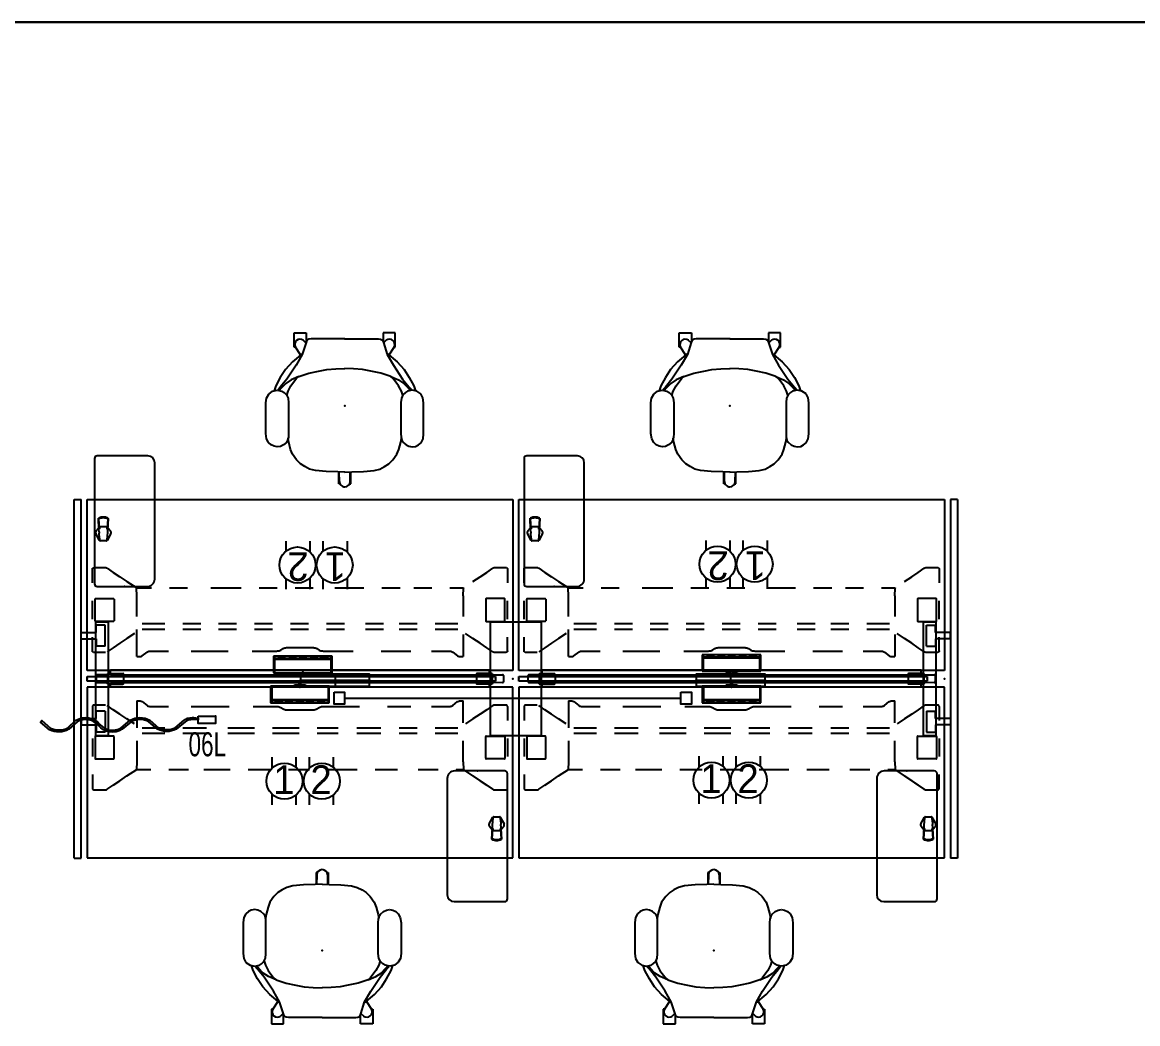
# Model space of a CAD drawing. Header units: inches. Extents: x -2 to 764, y -6 to 562.
# Drawn here: x 119.2 to 304.9, y 395.4 to 562.1 of the extents above; entities that cross this region are included whole.
import ezdxf
from ezdxf.enums import TextEntityAlignment as Align

# ---------------------------------------------------------------- set-up
doc = ezdxf.new("R2010")
doc.units = ezdxf.units.IN
doc.header["$MEASUREMENT"] = 0
doc.layers.get('0').update_dxf_attribs({"true_color": 0xffffff})
for name, color, linetype in [('ELEC', 1, 'Continuous'), ('SEAT', 5, 'Continuous'), ('TABLE', 6, 'Continuous'), ('TABLE-BASE', 6, 'Continuous'), ('TERRITORY', 5, 'Continuous'), ('WORKTL', 3, 'Continuous')]:
    doc.layers.add(name, color=color, linetype=linetype)

# ---------------------------------------------------------------- blocks, each defined once
blk = doc.blocks.new('PDU4B_CP_0P')
at = {"layer": 'TABLE'}
for p, q in [((4.79, 9.44, 0), (-3.79, 9.44, 0)), ((-3.79, 9.44), (-3.79, -9.44)), ((4.79, -9.44), (4.79, 9.44)), ((-3.79, -9.44, 0), (4.79, -9.44, 0))]:
    blk.add_line(p, q, dxfattribs=at)
for p in [(0, 0), (1, 0)]:
    blk.add_point(p, dxfattribs=at)
blk = doc.blocks.new('PDU4B_EC_0P')
at = {"layer": 'TABLE'}
for p, q in [((3.56, 9.44), (1.38, 9.44)), ((1.38, 9.44), (1.38, -9.44)), ((3.56, -9.44), (3.56, 9.44)), ((1.38, -9.44), (3.56, -9.44))]:
    blk.add_line(p, q, dxfattribs=at)
blk.add_point((0, 0), dxfattribs=at)
blk = doc.blocks.new('PDU1351_06L_0P')
at = {"layer": 'ELEC', "linetype": 'Continuous'}
blk.add_lwpolyline([(-2.88, 0), (0, 0), (0, -1.25), (-2.88, -1.25)], close=True, dxfattribs=at)
blk.add_lwpolyline([(-2.88, -0.64), (-3.64, -0.58, 0.046056), (-4.38, -0.63, 0.131923), (-5.05, -0.94), (-6.58, -2.21, -0.23353), (-9.67, -2.21), (-11.12, -0.96, 0.259898), (-14.07, -0.96), (-15.57, -2.2, -0.37635), (-19.49, -1.59, 0.364959), (-23.06, -0.95), (-24.44, -2.21, -0.244891), (-27.67, -2.28), (-29.14, -1), (-28.94, -0.76), (-27.5, -2.01, 0.238607), (-24.62, -1.95), (-23.25, -0.7, -0.368074), (-19.25, -1.39, 0.374252), (-15.75, -1.95), (-14.25, -0.7, -0.264944), (-10.94, -0.7), (-9.5, -1.95, 0.227273), (-6.75, -1.95), (-5.25, -0.7, -0.131923), (-4.44, -0.33, -0.046687), (-3.62, -0.26), (-2.88, -0.33)], format="xyb", close=True, dxfattribs=at)
at = {"layer": 'ELEC'}
blk.add_point((0, 0), dxfattribs=at)
at = {"layer": 'ELEC', "width": 0.7}
blk.add_text('06L', height=4, dxfattribs=at).set_placement((-1.38, -6.7), align=Align.CENTER)
blk = doc.blocks.new('PDU1358_DBB_0P')
at = {"layer": 'ELEC'}
for p, q in [((0, 0), (11.5, 0)), ((5.75, 1), (5.75, -1))]:
    blk.add_line(p, q, dxfattribs=at)
blk.add_lwpolyline([(0, -1), (11.5, -1), (11.5, 1), (0, 1)], close=True, dxfattribs=at)
for p in [(0, 0), (11.5, 0)]:
    blk.add_point(p, dxfattribs=at)
blk = doc.blocks.new('PDU2AS_3072LEE_0P')
at = {"layer": 'TABLE'}
for p, q in [((0, 1.38), (0, 29.84)), ((0, 29.84), (70.88, 29.84)), ((70.88, 29.84), (70.88, 1.38)), ((70.88, 1.38), (0, 1.38)), ((0, -1.38), (0, -29.84)), ((70.88, -1.38), (0, -1.38)), ((70.88, -29.84), (70.88, -1.38)), ((0, -29.84), (70.88, -29.84))]:
    blk.add_line(p, q, dxfattribs=at)
for p in [(0, 0), (70.88, 0)]:
    blk.add_point(p, dxfattribs=at)
at = {"layer": 'TABLE-BASE'}
for p, q in [((1.88, 26.69), (1.89, 26.7)), ((1.88, 26.68), (1.88, 26.69)), ((1.97, 24.91), (1.88, 26.68)), ((1.89, 26.71), (1.9, 26.72)), ((1.9, 26.72), (1.89, 26.71)), ((1.89, 26.7), (1.89, 26.71)), ((1.89, 26.71), (1.89, 26.7)), ((1.89, 26.7), (1.89, 26.7)), ((1.89, 26.7), (1.89, 26.7)), ((1.9, 26.72), (1.91, 26.73)), ((1.91, 26.73), (1.9, 26.72)), ((1.9, 26.72), (1.9, 26.72)), ((1.91, 26.73), (1.92, 26.73)), ((1.92, 26.73), (1.91, 26.73)), ((1.91, 26.73), (1.91, 26.73)), ((1.96, 26.75), (1.92, 26.73)), ((1.92, 26.73), (1.96, 26.75)), ((1.92, 26.73), (1.92, 26.73)), ((1.95, 26.64), (2, 26.66)), ((2.05, 24.92), (1.95, 26.64)), ((2.08, 26.8), (1.96, 26.75)), ((1.96, 26.75), (2.08, 26.8)), ((1.96, 26.75), (1.96, 26.75)), ((1.96, 26.75), (1.96, 26.75)), ((2, 26.66), (2.11, 26.72)), ((2.2, 26.84), (2.08, 26.8)), ((2.08, 26.8), (2.2, 26.84)), ((2.11, 26.72), (2.22, 26.76)), ((2.32, 26.88), (2.2, 26.84)), ((2.2, 26.84), (2.32, 26.88)), ((2.22, 26.76), (2.34, 26.79)), ((2.44, 26.9), (2.32, 26.88)), ((2.32, 26.88), (2.44, 26.9)), ((2.34, 26.79), (2.46, 26.81)), ((2.57, 26.91), (2.44, 26.9)), ((2.44, 26.9), (2.57, 26.91)), ((2.46, 26.81), (2.58, 26.83)), ((2.7, 26.92), (2.57, 26.91)), ((2.57, 26.91), (2.7, 26.92)), ((2.58, 26.83), (2.7, 26.83)), ((2.7, 26.92), (2.82, 26.91)), ((2.82, 26.91), (2.7, 26.92)), ((2.7, 26.92), (2.7, 26.92)), ((2.7, 26.83), (2.81, 26.83)), ((2.81, 26.83), (2.93, 26.81)), ((2.82, 26.91), (2.95, 26.9)), ((2.95, 26.9), (2.82, 26.91)), ((2.93, 26.81), (3.05, 26.79)), ((2.95, 26.9), (3.07, 26.88)), ((3.07, 26.88), (2.95, 26.9)), ((3.05, 26.79), (3.17, 26.76)), ((3.07, 26.88), (3.19, 26.84)), ((3.19, 26.84), (3.07, 26.88)), ((3.17, 26.76), (3.28, 26.72)), ((3.19, 26.84), (3.31, 26.8)), ((3.31, 26.8), (3.19, 26.84)), ((3.28, 26.72), (3.39, 26.66)), ((3.31, 26.8), (3.43, 26.75)), ((3.43, 26.75), (3.31, 26.8)), ((3.44, 26.64), (3.34, 24.92)), ((3.39, 26.66), (3.44, 26.64)), ((3.51, 26.68), (3.4, 24.71)), ((3.43, 26.75), (3.47, 26.73)), ((3.47, 26.73), (3.43, 26.75)), ((3.43, 26.75), (3.43, 26.75)), ((3.43, 26.75), (3.43, 26.75)), ((3.47, 26.73), (3.47, 26.73)), ((3.47, 26.73), (3.47, 26.73)), ((3.48, 26.73), (3.47, 26.73)), ((3.48, 26.73), (3.47, 26.73)), ((3.47, 26.73), (3.47, 26.73)), ((3.49, 26.72), (3.48, 26.73)), ((3.49, 26.73), (3.48, 26.73)), ((3.49, 26.72), (3.49, 26.73)), ((3.49, 26.71), (3.49, 26.72)), ((3.5, 26.71), (3.49, 26.72)), ((3.5, 26.71), (3.49, 26.71)), ((3.5, 26.7), (3.5, 26.71)), ((3.5, 26.71), (3.5, 26.71)), ((3.51, 26.69), (3.5, 26.7)), ((3.5, 26.7), (3.5, 26.7)), ((3.51, 26.68), (3.51, 26.69)), ((2.08, 23.03), (1.46, 24.16)), ((1.51, 24.62), (1.96, 25.12)), ((1.99, 24.48), (1.97, 24.91)), ((1.99, 24.48), (2, 24.45)), ((2, 24.45), (2, 24.42)), ((2, 24.42), (2, 24.39)), ((2, 24.39), (2, 24.37)), ((2, 24.37), (2, 24.34)), ((2, 24.34), (2, 24.31)), ((2, 24.31), (2.01, 24.28)), ((2.01, 24.28), (2.01, 24.25)), ((2.05, 23.41), (2.01, 24.25)), ((2.05, 25.28), (2.04, 24.96)), ((2.06, 25.29), (2.05, 25.28)), ((3.33, 25.29), (2.06, 25.29)), ((3.93, 24.16), (3.31, 23.03)), ((3.34, 25.28), (3.33, 25.29)), ((3.34, 24.92), (3.34, 25.28)), ((3.4, 24.71), (3.34, 23.41)), ((3.42, 25.13), (3.88, 24.62)), ((2.05, 23.41), (2.06, 23.35)), ((2.06, 23.35), (2.06, 23.29)), ((2.06, 23.29), (2.06, 23.24)), ((2.06, 23.24), (2.06, 23.19)), ((2.06, 23.19), (2.07, 23.14)), ((2.07, 23.14), (2.07, 23.11)), ((2.07, 23.11), (2.07, 23.09)), ((2.07, 23.09), (2.07, 23.08)), ((2.07, 23.08), (2.07, 23.07)), ((2.07, 23.07), (2.07, 23.07)), ((2.07, 23.07), (2.07, 23.06)), ((2.07, 23.06), (2.07, 23.06)), ((2.07, 23.06), (2.07, 23.06)), ((2.07, 23.06), (2.07, 23.06)), ((2.07, 23.06), (2.07, 23.05)), ((2.07, 23.05), (2.07, 23.05)), ((2.07, 23.05), (2.07, 23.05)), ((2.07, 23.05), (2.07, 23.05)), ((2.07, 23.05), (2.07, 23.04)), ((2.07, 23.04), (2.07, 23.04)), ((2.07, 23.04), (2.07, 23.04)), ((2.07, 23.04), (2.07, 23.04)), ((2.07, 23.04), (2.07, 23.04)), ((2.07, 23.04), (2.08, 23.04)), ((2.08, 23.04), (2.08, 23.03)), ((2.08, 23.03), (2.09, 23.02)), ((2.08, 23.03), (2.08, 23.03)), ((2.09, 23.02), (2.1, 23)), ((2.1, 23), (2.11, 22.99)), ((2.11, 22.99), (2.13, 22.98)), ((2.13, 22.98), (2.15, 22.97)), ((2.15, 22.97), (2.16, 22.97)), ((2.16, 22.97), (2.18, 22.97)), ((3.21, 22.97), (2.18, 22.97)), ((3.21, 22.97), (3.23, 22.97)), ((3.23, 22.97), (3.24, 22.97)), ((3.24, 22.97), (3.26, 22.98)), ((3.26, 22.98), (3.28, 22.99)), ((3.28, 22.99), (3.29, 23)), ((3.29, 23), (3.3, 23.02)), ((3.3, 23.02), (3.31, 23.03)), ((3.32, 23.04), (3.31, 23.03)), ((3.31, 23.03), (3.31, 23.03)), ((3.31, 23.03), (3.31, 23.03)), ((3.31, 23.03), (3.31, 23.03)), ((3.31, 23.03), (3.31, 23.03)), ((3.31, 23.03), (3.31, 23.03)), ((3.31, 23.03), (3.31, 23.03)), ((3.31, 23.03), (3.31, 23.03)), ((3.31, 23.03), (3.31, 23.03)), ((3.32, 23.14), (3.33, 23.18)), ((3.32, 23.11), (3.32, 23.14)), ((3.32, 23.09), (3.32, 23.11)), ((3.32, 23.09), (3.32, 23.08)), ((3.32, 23.08), (3.32, 23.07)), ((3.32, 23.07), (3.32, 23.06)), ((3.32, 23.06), (3.32, 23.06)), ((3.32, 23.06), (3.32, 23.06)), ((3.32, 23.06), (3.32, 23.05)), ((3.32, 23.05), (3.32, 23.05)), ((3.32, 23.05), (3.32, 23.04)), ((3.32, 23.04), (3.32, 23.04)), ((3.33, 23.35), (3.34, 23.41)), ((3.33, 23.29), (3.33, 23.35)), ((3.33, 23.24), (3.33, 23.29)), ((3.33, 23.18), (3.33, 23.24)), ((0.87, 18.25), (0.88, 18.29)), ((0.87, 15.94), (0.87, 18.25)), ((0.88, 18.29), (0.89, 18.34)), ((0.89, 18.34), (0.91, 18.39)), ((0.91, 18.39), (0.95, 18.43)), ((0.95, 18.43), (0.99, 18.46)), ((0.99, 18.46), (1.04, 18.48)), ((1.04, 18.48), (1.09, 18.5)), ((1.09, 18.5), (1.13, 18.5)), ((1.13, 18.5), (3.06, 18.5)), ((3.06, 18.5), (3.13, 18.5)), ((3.13, 18.5), (3.21, 18.48)), ((3.21, 18.48), (3.29, 18.44)), ((3.29, 18.44), (3.35, 18.41)), ((3.35, 18.41), (4.35, 17.71)), ((4.35, 17.71), (5.45, 16.98)), ((5.45, 16.98), (6.63, 16.19)), ((64.25, 16.19), (65.43, 16.98)), ((65.43, 16.98), (66.53, 17.71)), ((66.53, 17.71), (67.53, 18.41)), ((67.53, 18.41), (67.59, 18.44)), ((67.59, 18.44), (67.67, 18.48)), ((67.67, 18.48), (67.75, 18.5)), ((67.75, 18.5), (67.82, 18.5)), ((67.82, 18.5), (69.75, 18.5)), ((69.75, 18.5), (69.79, 18.5)), ((69.79, 18.5), (69.84, 18.49)), ((69.84, 18.49), (69.89, 18.46)), ((69.89, 18.46), (69.93, 18.43)), ((69.93, 18.43), (69.96, 18.39)), ((69.96, 18.39), (69.99, 18.34)), ((69.99, 18.34), (70, 18.29)), ((70, 18.29), (70.01, 18.25)), ((70.01, 18.25), (70.01, 15.94)), ((6.63, 16.19), (8.26, 15.11)), ((8.22, 15.11), (10.7, 15.11)), ((8.26, 13.81), (8.22, 15.1)), ((13.7, 15.11), (16.7, 15.11)), ((20.57, 15.11), (25.65, 15.11)), ((28.65, 15.11), (31.65, 15.11)), ((34.65, 15.11), (37.65, 15.11)), ((41.25, 15.11), (46.1, 15.11)), ((49.1, 15.11), (52.1, 15.11)), ((54.39, 15.11), (57.39, 15.11)), ((60.39, 15.11), (62.66, 15.11)), ((62.62, 13.81), (62.66, 15.1)), ((62.66, 15.1), (62.66, 15.11)), ((62.66, 15.11), (62.66, 15.11)), ((62.66, 15.11), (62.66, 15.11)), ((62.66, 15.11), (62.66, 15.1)), ((1.32, 9.63), (1.32, 13.25)), ((1.4, 13.33), (4.41, 13.33)), ((4.49, 13.25), (4.49, 9.63)), ((8.26, 10.35), (8.26, 13.81)), ((62.62, 13.81), (62.62, 10.35)), ((66.39, 13.25), (66.39, 9.63)), ((69.48, 13.33), (66.47, 13.33)), ((69.56, 9.63), (69.56, 13.25)), ((0.87, 9.94), (0.87, 12.94)), ((70.01, 9.94), (70.01, 12.94)), ((4.41, 9.55), (1.4, 9.55)), ((66.47, 9.55), (69.48, 9.55)), ((7.88, 7.52), (6.63, 6.69)), ((8.26, 3.7), (8.26, 8.18)), ((12.94, 9.13), (9.16, 9.13)), ((12.94, 8.21), (9.16, 8.21)), ((18.94, 9.13), (15.94, 9.13)), ((18.94, 8.21), (15.94, 8.21)), ((24.87, 9.13), (21.87, 9.13)), ((24.87, 8.21), (21.87, 8.21)), ((30.87, 9.13), (27.87, 9.13)), ((30.87, 8.21), (27.87, 8.21)), ((36.87, 9.13), (33.87, 9.13)), ((36.87, 8.21), (33.87, 8.21)), ((42.87, 9.13), (39.87, 9.13)), ((42.87, 8.21), (39.87, 8.21)), ((49.37, 9.13), (46.37, 9.13)), ((49.37, 8.21), (46.37, 8.21)), ((54.94, 9.13), (51.94, 9.13)), ((54.94, 8.21), (51.94, 8.21)), ((61.72, 9.13), (57.94, 9.13)), ((61.72, 8.21), (57.94, 8.21)), ((64.25, 6.69), (63, 7.52)), ((0.87, 4.63), (0.87, 6.94)), ((5.45, 5.9), (4.35, 5.17)), ((6.63, 6.69), (5.45, 5.9)), ((62.62, 7.35), (62.62, 3.7)), ((65.43, 5.9), (64.25, 6.69)), ((66.53, 5.17), (65.43, 5.9)), ((70.01, 4.63), (70.01, 6.94)), ((0.88, 4.59), (0.87, 4.63)), ((0.89, 4.54), (0.88, 4.59)), ((0.92, 4.49), (0.89, 4.54)), ((0.95, 4.45), (0.92, 4.49)), ((0.99, 4.42), (0.95, 4.45)), ((1.04, 4.39), (0.99, 4.42)), ((1.09, 4.38), (1.04, 4.39)), ((1.13, 4.38), (1.09, 4.38)), ((3.06, 4.38), (1.13, 4.38)), ((4.35, 5.17), (3.35, 4.47)), ((8.87, 3.7), (8.96, 3.72)), ((8.96, 3.72), (9.04, 3.74)), ((9.04, 3.74), (9.11, 3.77)), ((9.11, 3.77), (9.18, 3.81)), ((9.18, 3.81), (9.97, 4.43)), ((9.97, 4.43), (10.07, 4.49)), ((10.07, 4.49), (10.18, 4.54)), ((10.18, 4.54), (10.3, 4.58)), ((10.3, 4.58), (10.44, 4.6)), ((10.44, 4.6), (10.57, 4.61)), ((10.57, 4.61), (13.55, 4.61)), ((17.31, 4.61), (23.49, 4.61)), ((27.46, 4.61), (31.53, 4.61)), ((31.53, 4.61), (31.68, 4.62)), ((31.68, 4.62), (31.83, 4.64)), ((31.83, 4.64), (31.98, 4.67)), ((31.98, 4.67), (32.11, 4.72)), ((32.11, 4.72), (32.23, 4.78)), ((32.23, 4.78), (32.65, 5.02)), ((32.65, 5.02), (32.77, 5.08)), ((32.77, 5.08), (32.9, 5.13)), ((32.9, 5.13), (33.05, 5.17)), ((33.05, 5.17), (33.2, 5.19)), ((33.2, 5.19), (33.35, 5.2)), ((33.35, 5.2), (37.53, 5.2)), ((37.53, 5.2), (37.68, 5.19)), ((37.68, 5.19), (37.83, 5.17)), ((37.83, 5.17), (37.98, 5.13)), ((37.98, 5.13), (38.11, 5.08)), ((38.11, 5.08), (38.23, 5.02)), ((38.23, 5.02), (38.65, 4.78)), ((38.65, 4.78), (38.77, 4.72)), ((38.77, 4.72), (38.9, 4.67)), ((38.9, 4.67), (39.05, 4.64)), ((39.05, 4.64), (39.2, 4.62)), ((39.2, 4.62), (39.35, 4.61)), ((39.35, 4.61), (44.3, 4.61)), ((48.97, 4.61), (53.9, 4.61)), ((57.33, 4.61), (60.31, 4.61)), ((60.31, 4.61), (60.44, 4.6)), ((60.44, 4.6), (60.58, 4.58)), ((60.58, 4.58), (60.7, 4.54)), ((60.7, 4.54), (60.81, 4.49)), ((60.81, 4.49), (60.91, 4.43)), ((60.91, 4.43), (61.7, 3.81)), ((61.7, 3.81), (61.77, 3.77)), ((61.77, 3.77), (61.84, 3.74)), ((61.84, 3.74), (61.92, 3.72)), ((61.92, 3.72), (62.01, 3.7)), ((67.53, 4.47), (66.53, 5.17)), ((67.59, 4.44), (67.53, 4.47)), ((67.67, 4.4), (67.59, 4.44)), ((67.75, 4.38), (67.67, 4.4)), ((67.82, 4.38), (67.75, 4.38)), ((69.75, 4.38), (67.82, 4.38)), ((69.79, 4.38), (69.75, 4.38)), ((69.84, 4.4), (69.79, 4.38)), ((69.89, 4.42), (69.84, 4.4)), ((69.93, 4.45), (69.89, 4.42)), ((69.97, 4.49), (69.93, 4.45)), ((69.99, 4.54), (69.97, 4.49)), ((70, 4.59), (69.99, 4.54)), ((70.01, 4.63), (70, 4.59)), ((8.26, 3.7), (8.78, 3.7)), ((8.78, 3.7), (8.87, 3.7)), ((62.01, 3.7), (62.1, 3.7)), ((62.1, 3.7), (62.62, 3.7)), ((1.53, 0.55), (1.53, -0.55)), ((3.21, 0.67), (1.73, 0.65)), ((3.41, 0.88), (3.41, -0.88)), ((3.41, 0.88), (5.94, 0.88)), ((3.87, 0.6), (3.87, 1.47)), ((3.87, 1.47), (67.01, 1.47)), ((67.47, 0.6), (3.87, 0.6)), ((6.07, 0.75), (6.07, -0.75)), ((64.82, 0.75), (64.82, -0.75)), ((67.47, 0.88), (64.94, 0.88)), ((67.01, 0.6), (67.01, 1.47)), ((67.47, 0.88), (67.47, -0.88)), ((67.67, 0.67), (69.15, 0.65)), ((69.35, 0.55), (69.35, -0.55)), ((1.73, -0.65), (3.21, -0.67)), ((3.41, -0.88), (5.94, -0.88)), ((3.87, -1.42), (3.87, -0.6)), ((3.87, -0.6), (67.47, -0.6)), ((67.01, -1.42), (3.87, -1.42)), ((67.47, -0.88), (64.94, -0.88)), ((67.01, -1.42), (67.01, -0.6)), ((69.15, -0.65), (67.67, -0.67)), ((8.26, -3.7), (8.78, -3.7)), ((8.26, -3.7), (8.26, -8.18)), ((8.78, -3.7), (8.87, -3.7)), ((8.87, -3.7), (8.96, -3.72)), ((61.92, -3.72), (62.01, -3.7)), ((62.01, -3.7), (62.1, -3.7)), ((62.1, -3.7), (62.62, -3.7)), ((62.62, -7.35), (62.62, -3.7)), ((0.88, -4.59), (0.87, -4.63)), ((0.87, -4.63), (0.87, -6.94)), ((0.89, -4.54), (0.88, -4.59)), ((0.92, -4.49), (0.89, -4.54)), ((0.95, -4.45), (0.92, -4.49)), ((0.99, -4.42), (0.95, -4.45)), ((1.04, -4.39), (0.99, -4.42)), ((1.09, -4.38), (1.04, -4.39)), ((1.13, -4.38), (1.09, -4.38)), ((3.06, -4.38), (1.13, -4.38)), ((4.35, -5.17), (3.35, -4.47)), ((5.45, -5.9), (4.35, -5.17)), ((8.96, -3.72), (9.04, -3.74)), ((9.04, -3.74), (9.11, -3.77)), ((9.11, -3.77), (9.18, -3.81)), ((9.18, -3.81), (9.97, -4.43)), ((9.97, -4.43), (10.07, -4.49)), ((10.07, -4.49), (10.18, -4.54)), ((10.18, -4.54), (10.3, -4.58)), ((10.3, -4.58), (10.44, -4.6)), ((10.44, -4.6), (10.57, -4.61)), ((10.57, -4.61), (13.55, -4.61)), ((17.31, -4.61), (23.66, -4.61)), ((27.63, -4.61), (31.53, -4.61)), ((31.53, -4.61), (31.68, -4.62)), ((31.68, -4.62), (31.83, -4.64)), ((31.83, -4.64), (31.98, -4.67)), ((31.98, -4.67), (32.11, -4.72)), ((32.11, -4.72), (32.23, -4.78)), ((32.23, -4.78), (32.65, -5.02)), ((32.65, -5.02), (32.77, -5.08)), ((32.77, -5.08), (32.9, -5.13)), ((32.9, -5.13), (33.05, -5.17)), ((33.05, -5.17), (33.2, -5.19)), ((33.2, -5.19), (33.35, -5.2)), ((33.35, -5.2), (37.53, -5.2)), ((37.53, -5.2), (37.68, -5.19)), ((37.68, -5.19), (37.83, -5.17)), ((37.83, -5.17), (37.98, -5.13)), ((37.98, -5.13), (38.11, -5.08)), ((38.11, -5.08), (38.23, -5.02)), ((38.23, -5.02), (38.65, -4.78)), ((38.65, -4.78), (38.77, -4.72)), ((38.77, -4.72), (38.9, -4.67)), ((38.9, -4.67), (39.05, -4.64)), ((39.05, -4.64), (39.2, -4.62)), ((39.2, -4.62), (39.35, -4.61)), ((39.35, -4.61), (45.33, -4.61)), ((50, -4.61), (53.9, -4.61)), ((57.33, -4.61), (60.31, -4.61)), ((60.31, -4.61), (60.44, -4.6)), ((60.44, -4.6), (60.58, -4.58)), ((60.58, -4.58), (60.7, -4.54)), ((60.7, -4.54), (60.81, -4.49)), ((60.81, -4.49), (60.91, -4.43)), ((60.91, -4.43), (61.7, -3.81)), ((61.7, -3.81), (61.77, -3.77)), ((61.77, -3.77), (61.84, -3.74)), ((61.84, -3.74), (61.92, -3.72)), ((66.53, -5.17), (65.43, -5.9)), ((67.53, -4.47), (66.53, -5.17)), ((67.59, -4.44), (67.53, -4.47)), ((67.67, -4.4), (67.59, -4.44)), ((67.75, -4.38), (67.67, -4.4)), ((67.82, -4.38), (67.75, -4.38)), ((69.75, -4.38), (67.82, -4.38)), ((69.79, -4.38), (69.75, -4.38)), ((69.84, -4.4), (69.79, -4.38)), ((69.89, -4.42), (69.84, -4.4)), ((69.93, -4.45), (69.89, -4.42)), ((69.97, -4.49), (69.93, -4.45)), ((69.99, -4.54), (69.97, -4.49)), ((70, -4.59), (69.99, -4.54)), ((70.01, -4.63), (70, -4.59)), ((70.01, -4.63), (70.01, -6.94)), ((6.63, -6.69), (5.45, -5.9)), ((7.88, -7.52), (6.63, -6.69)), ((64.25, -6.69), (63, -7.52)), ((65.43, -5.9), (64.25, -6.69)), ((12.94, -8.21), (9.16, -8.21)), ((12.94, -9.13), (9.16, -9.13)), ((19.87, -8.21), (15.94, -8.21)), ((19.87, -9.13), (15.94, -9.13)), ((27.88, -8.21), (23.41, -8.21)), ((27.88, -9.13), (23.41, -9.13)), ((35.3, -8.21), (30.88, -8.21)), ((35.3, -9.13), (30.88, -9.13)), ((41.81, -8.21), (38.3, -8.21)), ((41.81, -9.13), (38.3, -9.13)), ((48.88, -8.21), (44.9, -8.21)), ((48.88, -9.13), (44.9, -9.13)), ((54.94, -8.21), (51.94, -8.21)), ((54.94, -9.13), (51.94, -9.13)), ((61.72, -8.21), (57.94, -8.21)), ((61.72, -9.13), (57.94, -9.13)), ((0.87, -9.94), (0.87, -12.94)), ((1.32, -9.63), (1.32, -13.25)), ((4.41, -9.55), (1.4, -9.55)), ((4.49, -13.25), (4.49, -9.63)), ((8.26, -10.35), (8.26, -13.81)), ((62.62, -13.81), (62.62, -10.35)), ((66.39, -13.25), (66.39, -9.63)), ((66.47, -9.55), (69.48, -9.55)), ((69.56, -9.63), (69.56, -13.25)), ((70.01, -9.94), (70.01, -12.94)), ((1.4, -13.33), (4.41, -13.33)), ((8.26, -13.81), (8.22, -15.1)), ((62.62, -13.81), (62.66, -15.1)), ((69.48, -13.33), (66.47, -13.33)), ((0.87, -15.94), (0.87, -18.25)), ((5.45, -16.98), (6.63, -16.19)), ((6.63, -16.19), (8.26, -15.11)), ((8.22, -15.11), (10.59, -15.11)), ((13.59, -15.11), (16.87, -15.11)), ((19.43, -15.11), (23.8, -15.11)), ((26.8, -15.11), (30.51, -15.11)), ((33.51, -15.11), (37, -15.11)), ((40, -15.11), (44.98, -15.11)), ((47.98, -15.11), (51.69, -15.11)), ((55.13, -15.11), (58.44, -15.11)), ((61.44, -15.11), (62.66, -15.11)), ((62.66, -15.1), (62.66, -15.11)), ((62.66, -15.11), (62.66, -15.1)), ((67.53, -18.41), (62.66, -15.1)), ((62.66, -15.11), (62.66, -15.11)), ((62.66, -15.11), (62.66, -15.11)), ((64.25, -16.19), (65.43, -16.98)), ((70.01, -18.25), (70.01, -15.94)), ((0.87, -18.25), (0.88, -18.29)), ((0.88, -18.29), (0.89, -18.34)), ((0.89, -18.34), (0.91, -18.39)), ((0.91, -18.39), (0.95, -18.43)), ((0.95, -18.43), (0.99, -18.46)), ((0.99, -18.46), (1.04, -18.48)), ((1.04, -18.48), (1.09, -18.5)), ((1.09, -18.5), (1.13, -18.5)), ((1.13, -18.5), (3.06, -18.5)), ((3.06, -18.5), (3.13, -18.5)), ((3.13, -18.5), (3.21, -18.48)), ((3.21, -18.48), (3.29, -18.44)), ((3.29, -18.44), (3.35, -18.41)), ((3.35, -18.41), (4.35, -17.71)), ((4.35, -17.71), (5.45, -16.98)), ((65.43, -16.98), (66.53, -17.71)), ((66.53, -17.71), (67.53, -18.41)), ((67.53, -18.41), (67.59, -18.44)), ((67.59, -18.44), (67.67, -18.48)), ((67.67, -18.48), (67.75, -18.5)), ((67.75, -18.5), (67.82, -18.5)), ((67.82, -18.5), (69.75, -18.5)), ((69.75, -18.5), (69.79, -18.5)), ((69.79, -18.5), (69.84, -18.49)), ((69.84, -18.49), (69.89, -18.46)), ((69.89, -18.46), (69.93, -18.43)), ((69.93, -18.43), (69.96, -18.39)), ((69.96, -18.39), (69.99, -18.34)), ((69.99, -18.34), (70, -18.29)), ((70, -18.29), (70.01, -18.25)), ((66.95, -24.16), (67.57, -23.03)), ((67.48, -24.71), (67.54, -23.41)), ((67.55, -23.35), (67.54, -23.41)), ((67.56, -23.14), (67.55, -23.18)), ((67.55, -23.18), (67.55, -23.24)), ((67.55, -23.24), (67.55, -23.29)), ((67.55, -23.29), (67.55, -23.35)), ((67.56, -23.04), (67.57, -23.03)), ((67.56, -23.05), (67.56, -23.04)), ((67.56, -23.04), (67.56, -23.04)), ((67.56, -23.06), (67.56, -23.05)), ((67.56, -23.05), (67.56, -23.05)), ((67.56, -23.07), (67.56, -23.06)), ((67.56, -23.06), (67.56, -23.06)), ((67.56, -23.06), (67.56, -23.06)), ((67.56, -23.08), (67.56, -23.07)), ((67.56, -23.09), (67.56, -23.08)), ((67.56, -23.09), (67.56, -23.11)), ((67.56, -23.11), (67.56, -23.14)), ((67.58, -23.02), (67.57, -23.03)), ((67.57, -23.03), (67.57, -23.03)), ((67.57, -23.03), (67.57, -23.03)), ((67.57, -23.03), (67.57, -23.03)), ((67.57, -23.03), (67.57, -23.03)), ((67.57, -23.03), (67.57, -23.03)), ((67.57, -23.03), (67.57, -23.03)), ((67.57, -23.03), (67.57, -23.03)), ((67.57, -23.03), (67.57, -23.03)), ((67.59, -23), (67.58, -23.02)), ((67.6, -22.99), (67.59, -23)), ((67.62, -22.98), (67.6, -22.99)), ((67.64, -22.97), (67.62, -22.98)), ((67.65, -22.97), (67.64, -22.97)), ((67.67, -22.97), (67.65, -22.97)), ((67.67, -22.97), (68.7, -22.97)), ((68.72, -22.97), (68.7, -22.97)), ((68.73, -22.97), (68.72, -22.97)), ((68.75, -22.98), (68.73, -22.97)), ((68.77, -22.99), (68.75, -22.98)), ((68.78, -23), (68.77, -22.99)), ((68.79, -23.02), (68.78, -23)), ((68.8, -23.03), (68.79, -23.02)), ((68.8, -23.03), (69.42, -24.16)), ((68.8, -23.04), (68.8, -23.03)), ((68.8, -23.03), (68.8, -23.03)), ((68.81, -23.04), (68.8, -23.04)), ((68.81, -23.05), (68.81, -23.04)), ((68.81, -23.04), (68.81, -23.04)), ((68.81, -23.04), (68.81, -23.04)), ((68.81, -23.04), (68.81, -23.04)), ((68.81, -23.04), (68.81, -23.04)), ((68.81, -23.06), (68.81, -23.05)), ((68.81, -23.05), (68.81, -23.05)), ((68.81, -23.05), (68.81, -23.05)), ((68.81, -23.05), (68.81, -23.05)), ((68.81, -23.07), (68.81, -23.06)), ((68.81, -23.06), (68.81, -23.06)), ((68.81, -23.06), (68.81, -23.06)), ((68.81, -23.06), (68.81, -23.06)), ((68.81, -23.08), (68.81, -23.07)), ((68.81, -23.07), (68.81, -23.07)), ((68.81, -23.09), (68.81, -23.08)), ((68.81, -23.11), (68.81, -23.09)), ((68.81, -23.14), (68.81, -23.11)), ((68.82, -23.19), (68.81, -23.14)), ((68.82, -23.24), (68.82, -23.19)), ((68.82, -23.29), (68.82, -23.24)), ((68.82, -23.35), (68.82, -23.29)), ((68.83, -23.41), (68.82, -23.35)), ((68.83, -23.41), (68.87, -24.25)), ((67.46, -25.13), (67, -24.62)), ((67.37, -26.68), (67.48, -24.71)), ((67.44, -26.64), (67.54, -24.92)), ((67.54, -24.92), (67.54, -25.28)), ((67.54, -25.28), (67.55, -25.29)), ((67.55, -25.29), (68.82, -25.29)), ((68.82, -25.29), (68.83, -25.28)), ((68.83, -24.92), (68.93, -26.64)), ((68.83, -25.28), (68.84, -24.96)), ((68.87, -24.28), (68.87, -24.25)), ((68.88, -24.31), (68.87, -24.28)), ((68.88, -24.34), (68.88, -24.31)), ((68.88, -24.37), (68.88, -24.34)), ((68.88, -24.39), (68.88, -24.37)), ((68.88, -24.42), (68.88, -24.39)), ((68.88, -24.45), (68.88, -24.42)), ((68.89, -24.48), (68.88, -24.45)), ((68.89, -24.48), (68.91, -24.91)), ((68.91, -24.91), (69, -26.68)), ((69.37, -24.62), (68.92, -25.12)), ((67.37, -26.68), (67.37, -26.69)), ((67.37, -26.69), (67.38, -26.7)), ((67.38, -26.7), (67.38, -26.71)), ((67.38, -26.7), (67.38, -26.7)), ((67.38, -26.71), (67.39, -26.71)), ((67.38, -26.71), (67.38, -26.71)), ((67.38, -26.71), (67.39, -26.72)), ((67.39, -26.71), (67.39, -26.72)), ((67.39, -26.72), (67.4, -26.73)), ((67.39, -26.72), (67.39, -26.73)), ((67.39, -26.73), (67.4, -26.73)), ((67.4, -26.73), (67.41, -26.73)), ((67.4, -26.73), (67.41, -26.73)), ((67.45, -26.75), (67.41, -26.73)), ((67.41, -26.73), (67.45, -26.75)), ((67.41, -26.73), (67.41, -26.73)), ((67.41, -26.73), (67.41, -26.73)), ((67.41, -26.73), (67.41, -26.73)), ((67.49, -26.66), (67.44, -26.64)), ((67.57, -26.8), (67.45, -26.75)), ((67.45, -26.75), (67.57, -26.8)), ((67.45, -26.75), (67.45, -26.75)), ((67.45, -26.75), (67.45, -26.75)), ((67.6, -26.72), (67.49, -26.66)), ((67.69, -26.84), (67.57, -26.8)), ((67.57, -26.8), (67.69, -26.84)), ((67.71, -26.76), (67.6, -26.72)), ((67.81, -26.88), (67.69, -26.84)), ((67.69, -26.84), (67.81, -26.88)), ((67.83, -26.79), (67.71, -26.76)), ((67.93, -26.9), (67.81, -26.88)), ((67.81, -26.88), (67.93, -26.9)), ((67.95, -26.81), (67.83, -26.79)), ((68.06, -26.91), (67.93, -26.9)), ((67.93, -26.9), (68.06, -26.91)), ((68.07, -26.83), (67.95, -26.81)), ((68.18, -26.92), (68.06, -26.91)), ((68.06, -26.91), (68.18, -26.92)), ((68.18, -26.83), (68.07, -26.83)), ((68.3, -26.83), (68.18, -26.83)), ((68.18, -26.92), (68.31, -26.91)), ((68.31, -26.91), (68.18, -26.92)), ((68.18, -26.92), (68.18, -26.92)), ((68.42, -26.81), (68.3, -26.83)), ((68.31, -26.91), (68.44, -26.9)), ((68.44, -26.9), (68.31, -26.91)), ((68.54, -26.79), (68.42, -26.81)), ((68.44, -26.9), (68.56, -26.88)), ((68.56, -26.88), (68.44, -26.9)), ((68.66, -26.76), (68.54, -26.79)), ((68.56, -26.88), (68.68, -26.84)), ((68.68, -26.84), (68.56, -26.88)), ((68.77, -26.72), (68.66, -26.76)), ((68.68, -26.84), (68.8, -26.8)), ((68.8, -26.8), (68.68, -26.84)), ((68.88, -26.66), (68.77, -26.72)), ((68.8, -26.8), (68.92, -26.75)), ((68.92, -26.75), (68.8, -26.8)), ((68.93, -26.64), (68.88, -26.66)), ((68.92, -26.75), (68.96, -26.73)), ((68.96, -26.73), (68.92, -26.75)), ((68.92, -26.75), (68.92, -26.75)), ((68.92, -26.75), (68.92, -26.75)), ((68.97, -26.73), (68.96, -26.73)), ((68.96, -26.73), (68.96, -26.73)), ((68.96, -26.73), (68.97, -26.73)), ((68.98, -26.72), (68.97, -26.73)), ((68.97, -26.73), (68.98, -26.72)), ((68.97, -26.73), (68.97, -26.73)), ((68.99, -26.71), (68.98, -26.72)), ((68.98, -26.72), (68.99, -26.71)), ((68.98, -26.72), (68.98, -26.72)), ((69, -26.69), (68.99, -26.7)), ((68.99, -26.7), (68.99, -26.7)), ((68.99, -26.7), (68.99, -26.71)), ((68.99, -26.71), (68.99, -26.7)), ((68.99, -26.7), (68.99, -26.7)), ((69, -26.68), (69, -26.69))]:
    blk.add_line(p, q, dxfattribs=at)
for centre, radius, start, end in [((1.8, 24.35), 0.394, 138.2174, 208.7058), ((3.59, 24.35), 0.394, 331.2942, 41.7826), ((1.4, 13.25), 0.0799, 90, 180), ((4.41, 13.25), 0.0799, 0, 90), ((66.47, 13.25), 0.0799, 90, 180), ((69.48, 13.25), 0.0799, 0, 90), ((1.4, 9.63), 0.0799, 180, 270), ((4.41, 9.63), 0.0799, 270, 0), ((66.47, 9.63), 0.0799, 180, 270), ((69.48, 9.63), 0.0799, 270, 0), ((1.73, 0.42), 0.23, 90.5, 147.1389), ((5.94, 0.75), 0.125, 0, 90), ((64.94, 0.75), 0.125, 90, 180), ((69.15, 0.42), 0.23, 32.8611, 89.5), ((1.73, -0.42), 0.23, 212.8611, 269.5), ((5.94, -0.75), 0.125, 270, 0), ((64.94, -0.75), 0.125, 180, 270), ((69.15, -0.42), 0.23, 270.5, 327.1389), ((1.4, -9.63), 0.0799, 90, 180), ((4.41, -9.63), 0.0799, 0, 90), ((66.47, -9.63), 0.0799, 90, 180), ((69.48, -9.63), 0.0799, 0, 90), ((1.4, -13.25), 0.0799, 180, 270), ((4.41, -13.25), 0.0799, 270, 0), ((66.47, -13.25), 0.0799, 180, 270), ((69.48, -13.25), 0.0799, 270, 0), ((67.29, -24.35), 0.394, 151.2942, 221.7826), ((69.08, -24.35), 0.394, 318.2174, 28.7058)]:
    blk.add_arc(centre, radius, start, end, dxfattribs=at)
blk = doc.blocks.new('PDU1353_60A_0P')
at = {"layer": 'ELEC'}
blk.add_line((-28, -3.25), (28, -3.25), dxfattribs=at)
for points in [[(-29.75, -2.25), (-28, -2.25), (-28, -4.25), (-29.75, -4.25)], [(28, -2.25), (29.75, -2.25), (29.75, -4.25), (28, -4.25)]]:
    blk.add_lwpolyline(points, close=True, dxfattribs=at)
blk.add_point((0, 0), dxfattribs=at)
blk.add_point((0, 0), dxfattribs=at)
blk = doc.blocks.new('PDU9R_6029L_0P')
at = {"layer": 'TERRITORY'}
for p, q in [((-29.845, 2.176), (29.845, 2.176)), ((-29.845, 2.176), (-29.845, 1)), ((29.845, 2.176), (29.845, 1)), ((-29.845, 1), (29.845, 1)), ((-6.638, 1), (-7.698, 1)), ((-7.698, 1), (-7.698, -1.5)), ((-6.638, 1), (-6.638, -1.5)), ((6.638, 1), (7.698, 1)), ((6.638, 1), (6.638, -1.5)), ((7.698, 1), (7.698, -1.5)), ((-8.918, -3), (-8.918, -1.5)), ((-7.698, -1.5), (-8.918, -1.5)), ((-6.638, -1.5), (-5.418, -1.5)), ((-5.418, -3), (-5.418, -1.5)), ((5.418, -3), (5.418, -1.5)), ((6.638, -1.5), (5.418, -1.5)), ((7.698, -1.5), (8.918, -1.5)), ((8.918, -3), (8.918, -1.5)), ((-5.418, -3), (-8.918, -3)), ((5.418, -3), (8.918, -3))]:
    blk.add_line(p, q, dxfattribs=at)
blk.add_point((0, 0), dxfattribs=at)
blk = doc.blocks.new('GYT710_211022LNN_0P')
at = {"layer": 'WORKTL'}
for p, q in [((-5.019, 21.294), (-5.019, 0.456)), ((3.869, 21.75), (-4.563, 21.75)), ((5.019, 1.25), (5.019, 20.6)), ((-4.563, 0), (3.769, 0))]:
    blk.add_line(p, q, dxfattribs=at)
for centre, radius, start, end in [((-4.563, 21.294), 0.456, 90, 180), ((3.869, 20.6), 1.15, 0, 90), ((-4.563, 0.456), 0.456, 180, 270), ((3.769, 1.25), 1.25, 270, 0)]:
    blk.add_arc(centre, radius, start, end, dxfattribs=at)
blk.add_point((0, 0), dxfattribs=at)
blk = doc.blocks.new('PDU1355_151_0P')
at = {"layer": 'ELEC', "linetype": 'Continuous'}
for p, q in [((-2.07, 2.18), (-2.07, 4.02)), ((1.9, 4.02), (1.9, 2.32)), ((-2.07, -3.95), (-2.07, -2.18)), ((1.9, -2.32), (1.9, -3.95))]:
    blk.add_line(p, q, dxfattribs=at)
at = {"layer": 'ELEC'}
blk.add_circle((0, 0), 3, dxfattribs=at)
blk.add_point((0, 0), dxfattribs=at)
blk.add_text('1', height=4.77, dxfattribs=at).set_placement((-0.11, -2.13), align=Align.CENTER)
blk = doc.blocks.new('PDU1355_152_0P')
at = {"layer": 'ELEC', "linetype": 'Continuous'}
for p, q in [((-2.07, 2.18), (-2.07, 4.02)), ((1.9, 4.02), (1.9, 2.32)), ((-2.07, -3.95), (-2.07, -2.18)), ((1.9, -2.32), (1.9, -3.95))]:
    blk.add_line(p, q, dxfattribs=at)
at = {"layer": 'ELEC'}
blk.add_circle((0, 0), 3, dxfattribs=at)
blk.add_point((0, 0), dxfattribs=at)
blk.add_text('2', height=4.77, dxfattribs=at).set_placement((-0.11, -2.13), align=Align.CENTER)
blk = doc.blocks.new('GY1423_CA06_0P')
at = {"layer": 'ELEC'}
for p, q in [((4.89, 0.12), (-4.89, 0.12)), ((-4.89, 0.12), (-4.89, -2.63)), ((-4.7, 0.12), (-4.7, -2.63)), ((-0.91, 0.12), (-0.91, 0.34)), ((-0.91, 0.34), (-0.15, 0.34)), ((-0.15, 0.41), (-0.14, 0.47)), ((-0.15, 0.12), (-0.15, 0.41)), ((-0.14, 0.47), (-0.11, 0.52)), ((-0.11, 0.52), (-0.06, 0.55)), ((-0.06, 0.55), (0, 0.56)), ((0, 0.56), (0.06, 0.55)), ((0.06, 0.55), (0.11, 0.52)), ((0.11, 0.52), (0.15, 0.46)), ((0.15, 0.46), (0.16, 0.41)), ((0.16, 0.41), (0.16, 0.12)), ((0.16, 0.34), (0.9, 0.34)), ((0.9, 0.34), (0.9, 0.12)), ((4.69, 0.11), (4.69, -2.63)), ((4.89, -2.63), (4.89, 0.12)), ((-4.89, -2.08), (4.89, -2.08)), ((-4.89, -2.22), (4.89, -2.22)), ((-4.89, -2.63), (4.89, -2.63)), ((-4.08, -2.55), (-4.08, -2.32)), ((-4.08, -2.32), (-3.02, -2.32)), ((-3.99, -2.55), (-4.08, -2.55)), ((-3.98, -2.57), (-3.98, -2.39)), ((-3.98, -2.39), (-3.13, -2.39)), ((-3.13, -2.57), (-3.98, -2.57)), ((-3.87, -2.47), (-3.87, -2.43)), ((-3.87, -2.43), (-3.24, -2.43)), ((-3.24, -2.47), (-3.87, -2.47)), ((-3.87, -2.55), (-3.87, -2.51)), ((-3.87, -2.51), (-3.24, -2.51)), ((-3.24, -2.55), (-3.87, -2.55)), ((-3.24, -2.43), (-3.24, -2.47)), ((-3.24, -2.51), (-3.24, -2.55)), ((-3.13, -2.39), (-3.13, -2.57)), ((-3.02, -2.55), (-3.12, -2.55)), ((-3.02, -2.32), (-3.02, -2.55)), ((-2.29, -2.33), (-2.38, -2.34)), ((-2.38, -2.34), (-2.38, -2.54)), ((-2.38, -2.4), (-2.29, -2.38)), ((-2.38, -2.54), (-2.3, -2.56)), ((-2.3, -2.56), (-1.39, -2.56)), ((-1.4, -2.33), (-2.29, -2.33)), ((-2.29, -2.38), (-1.4, -2.38)), ((-2.06, -2.4), (-2.17, -2.4)), ((-2.17, -2.4), (-2.17, -2.47)), ((-2.17, -2.47), (-2.06, -2.47)), ((-2.06, -2.47), (-2.06, -2.4)), ((-1.93, -2.51), (-1.95, -2.52)), ((-1.95, -2.52), (-1.95, -2.54)), ((-1.95, -2.54), (-1.74, -2.54)), ((-1.9, -2.5), (-1.93, -2.51)), ((-1.85, -2.5), (-1.9, -2.5)), ((-1.81, -2.5), (-1.85, -2.5)), ((-1.77, -2.51), (-1.81, -2.5)), ((-1.74, -2.52), (-1.77, -2.51)), ((-1.74, -2.54), (-1.74, -2.52)), ((-1.56, -2.41), (-1.67, -2.41)), ((-1.67, -2.41), (-1.67, -2.46)), ((-1.67, -2.46), (-1.56, -2.46)), ((-1.56, -2.46), (-1.56, -2.41)), ((-1.31, -2.34), (-1.4, -2.33)), ((-1.4, -2.38), (-1.31, -2.4)), ((-1.39, -2.56), (-1.31, -2.54)), ((-1.31, -2.54), (-1.31, -2.34)), ((-0.47, -2.35), (-0.55, -2.36)), ((-0.55, -2.36), (-0.55, -2.57)), ((-0.55, -2.42), (-0.47, -2.41)), ((-0.55, -2.57), (-0.47, -2.58)), ((0.43, -2.35), (-0.47, -2.35)), ((-0.47, -2.41), (0.43, -2.4)), ((-0.47, -2.58), (0.43, -2.58)), ((-0.33, -2.48), (-0.42, -2.48)), ((-0.42, -2.48), (-0.42, -2.51)), ((-0.42, -2.51), (-0.33, -2.51)), ((-0.29, -2.48), (-0.33, -2.48)), ((-0.33, -2.51), (-0.29, -2.51)), ((-0.25, -2.48), (-0.29, -2.48)), ((-0.29, -2.51), (-0.25, -2.51)), ((-0.23, -2.49), (-0.25, -2.48)), ((-0.25, -2.51), (-0.23, -2.5)), ((-0.22, -2.5), (-0.23, -2.49)), ((-0.23, -2.5), (-0.22, -2.5)), ((0.37, -2.44), (0, -2.44)), ((0, -2.44), (0, -2.46)), ((0, -2.46), (0.37, -2.46)), ((0.33, -2.53), (0.03, -2.53)), ((0.03, -2.53), (0.03, -2.55)), ((0.03, -2.55), (0.33, -2.55)), ((0.33, -2.55), (0.33, -2.53)), ((0.37, -2.46), (0.37, -2.44)), ((0.51, -2.36), (0.43, -2.35)), ((0.43, -2.4), (0.51, -2.42)), ((0.43, -2.58), (0.51, -2.57)), ((0.51, -2.57), (0.51, -2.36)), ((1.24, -2.33), (1.16, -2.34)), ((1.16, -2.34), (1.16, -2.54)), ((1.16, -2.4), (1.24, -2.38)), ((1.16, -2.54), (1.24, -2.56)), ((2.14, -2.33), (1.24, -2.33)), ((1.24, -2.38), (2.14, -2.38)), ((1.24, -2.56), (2.14, -2.56)), ((1.48, -2.4), (1.37, -2.4)), ((1.37, -2.4), (1.37, -2.47)), ((1.37, -2.47), (1.48, -2.47)), ((1.48, -2.47), (1.48, -2.4)), ((1.61, -2.51), (1.59, -2.52)), ((1.59, -2.52), (1.59, -2.54)), ((1.59, -2.54), (1.79, -2.54)), ((1.64, -2.5), (1.61, -2.51)), ((1.69, -2.5), (1.64, -2.5)), ((1.72, -2.5), (1.69, -2.5)), ((1.77, -2.51), (1.72, -2.5)), ((1.79, -2.52), (1.77, -2.51)), ((1.79, -2.54), (1.79, -2.52)), ((1.98, -2.41), (1.87, -2.41)), ((1.87, -2.41), (1.87, -2.46)), ((1.87, -2.46), (1.98, -2.46)), ((1.98, -2.46), (1.98, -2.41)), ((2.22, -2.34), (2.14, -2.33)), ((2.14, -2.38), (2.22, -2.4)), ((2.14, -2.56), (2.22, -2.54)), ((2.22, -2.54), (2.22, -2.34)), ((3.07, -2.35), (2.98, -2.36)), ((2.98, -2.36), (2.98, -2.57)), ((2.98, -2.42), (3.07, -2.41)), ((2.98, -2.57), (3.07, -2.58)), ((3.96, -2.35), (3.07, -2.35)), ((3.07, -2.41), (3.96, -2.4)), ((3.07, -2.58), (3.97, -2.58)), ((3.21, -2.48), (3.12, -2.48)), ((3.12, -2.48), (3.12, -2.51)), ((3.12, -2.51), (3.21, -2.51)), ((3.25, -2.48), (3.21, -2.48)), ((3.21, -2.51), (3.25, -2.51)), ((3.28, -2.48), (3.25, -2.48)), ((3.25, -2.51), (3.29, -2.51)), ((3.31, -2.49), (3.28, -2.48)), ((3.29, -2.51), (3.31, -2.5)), ((3.32, -2.5), (3.31, -2.49)), ((3.31, -2.5), (3.32, -2.5)), ((3.91, -2.44), (3.54, -2.44)), ((3.54, -2.44), (3.54, -2.46)), ((3.54, -2.46), (3.91, -2.46)), ((3.87, -2.53), (3.57, -2.53)), ((3.57, -2.53), (3.57, -2.55)), ((3.57, -2.55), (3.87, -2.55)), ((3.87, -2.55), (3.87, -2.53)), ((3.91, -2.46), (3.91, -2.44)), ((4.05, -2.36), (3.96, -2.35)), ((3.96, -2.4), (4.05, -2.42)), ((3.97, -2.58), (4.05, -2.57)), ((4.05, -2.57), (4.05, -2.36))]:
    blk.add_line(p, q, dxfattribs=at)
blk.add_point((0, 0), dxfattribs=at)
blk = doc.blocks.new('PDU8E_BB72R_0P')
at = {"layer": 'TERRITORY'}
for p, q in [((0, 0.36), (0.01, 0.37)), ((0, -0.36), (0, 0.36)), ((0.01, 0.37), (67.99, 0.37)), ((67.99, 0.37), (68, 0.36)), ((68, 0.36), (68, -0.36)), ((0.01, -0.38), (0, -0.36)), ((67.99, -0.38), (0.01, -0.38)), ((68, -0.36), (67.99, -0.38))]:
    blk.add_line(p, q, dxfattribs=at)
for p in [(0, 0), (68, 0)]:
    blk.add_point(p, dxfattribs=at)
blk = doc.blocks.new('1SAYL_SUSPMIDBCK_ARMS_1P')
at = {"layer": 'SEAT'}
for p, q in [((-1.33, 13.02), (-1.98, 12.68)), ((-0.52, 13.13), (-1.33, 13.02)), ((4.64, 13.13), (-0.52, 13.13)), ((5.48, 13.04), (4.64, 13.13)), ((6.13, 12.7), (5.48, 13.04)), ((-4.74, 10.74), (-3.32, 11.49)), ((-3.32, 11.49), (-2.5, 11.76)), ((-3.12, 10.74), (-2.6, 11.2)), ((-2.45, 12), (-2.61, 11.22)), ((-2.61, 11.22), (-2.44, 10.45)), ((-1.98, 12.68), (-2.45, 12)), ((6.51, 12.28), (6.13, 12.7)), ((6.74, 11.79), (6.51, 12.28)), ((6.72, 10.69), (6.81, 11.23)), ((6.81, 11.23), (6.74, 11.79)), ((-7.34, 8.73), (-6.04, 9.88)), ((-6.78, 8.1), (-4.46, 9.64)), ((-6.04, 9.88), (-4.74, 10.74)), ((-4.46, 9.64), (-3.12, 10.74)), ((-4.34, 8.93), (-3.75, 9.84)), ((-3.75, 9.84), (-2.96, 10.59)), ((-2.45, 9.44), (-3.32, 8.97)), ((-2.96, 10.59), (-2.54, 10.92)), ((-1.77, 9.65), (-2.45, 9.44)), ((-2.44, 10.45), (-2.23, 10.09)), ((-2.23, 10.09), (-1.84, 9.68)), ((-1.84, 9.68), (-1.3, 9.43)), ((-1.3, 9.43), (-0.54, 9.36)), ((-0.54, 9.36), (4.68, 9.36)), ((4.68, 9.36), (5.18, 9.37)), ((5.18, 9.37), (5.69, 9.51)), ((6.02, 9.32), (5.36, 9.42)), ((5.69, 9.51), (6.03, 9.68)), ((7.24, 9.01), (6.02, 9.32)), ((6.03, 9.68), (6.49, 10.21)), ((6.49, 10.21), (6.72, 10.69)), ((-12.18, 8.42), (-12.18, 6.41)), ((-9.78, 8.42), (-12.18, 8.42)), ((-9.78, 8.22), (-9.78, 8.42)), ((-8.47, 7.37), (-9.78, 8.22)), ((-8.76, 7.01), (-7.34, 8.73)), ((-8.56, 7.08), (-6.78, 8.1)), ((-4.89, 7.67), (-5.44, 6.01)), ((-4.89, 7.67), (-4.34, 8.93)), ((-4.62, 8.02), (-4.89, 7.67)), ((-3.32, 8.97), (-4.62, 8.02)), ((8.03, 8.69), (7.24, 9.01)), ((8.98, 8.02), (8.03, 8.69)), ((9.65, 7.35), (8.98, 8.02)), ((-12.18, 6.41), (-10.64, 6.41)), ((-11.16, 5.62), (-11.08, 5.97)), ((-11.16, -0.02), (-11.16, 5.62)), ((-11.08, 5.97), (-10.96, 6.29)), ((-10.96, 6.29), (-10.53, 6.45)), ((-10.47, 6.47), (-10.92, 6.92)), ((-10.53, 6.45), (-8.56, 7.08)), ((-5.44, 6.01), (-5.76, 4.36)), ((10.08, 6.64), (9.65, 7.35)), ((10.51, 5.86), (10.08, 6.64)), ((10.75, 4.87), (10.51, 5.86)), ((-5.76, 4.36), (-6.04, 2.98)), ((10.95, 3.1), (10.75, 4.87)), ((-6.04, 2.98), (-6.15, 1.48)), ((11, 1.16), (10.95, 3.1)), ((-11.16, 0.02), (-11.16, -5.62)), ((-6.15, 1.48), (-6.23, -0.02)), ((-6.15, -1.48), (-6.23, 0.02)), ((11.03, -0.02), (11, 1.16)), ((13, 1.01), (11, 1.01)), ((11.03, 0.02), (11, -1.16)), ((12.58, 0.89), (11.01, 0.92)), ((13, 0.79), (13, 1.01)), ((-6.04, -2.98), (-6.15, -1.48)), ((11, -1.16), (10.95, -3.1)), ((13, -1.01), (11, -1.01)), ((12.58, -0.89), (11.01, -0.92)), ((13, -0.79), (13, -1.01)), ((-5.76, -4.36), (-6.04, -2.98)), ((10.95, -3.1), (10.75, -4.87)), ((-5.44, -6.01), (-5.76, -4.36)), ((10.75, -4.87), (10.51, -5.86)), ((-12.18, -6.41), (-10.64, -6.41)), ((-12.18, -8.42), (-12.18, -6.41)), ((-11.16, -5.62), (-11.08, -5.97)), ((-11.08, -5.97), (-10.96, -6.29)), ((-10.96, -6.29), (-10.53, -6.45)), ((-10.47, -6.47), (-10.92, -6.92)), ((-10.53, -6.45), (-8.56, -7.08)), ((-8.47, -7.37), (-9.78, -8.22)), ((-8.76, -7.01), (-7.34, -8.73)), ((-8.56, -7.08), (-6.78, -8.1)), ((-4.89, -7.67), (-5.44, -6.01)), ((9.65, -7.35), (8.98, -8.02)), ((10.08, -6.64), (9.65, -7.35)), ((10.51, -5.86), (10.08, -6.64)), ((-9.78, -8.42), (-12.18, -8.42)), ((-9.78, -8.22), (-9.78, -8.42)), ((-7.34, -8.73), (-6.04, -9.88)), ((-6.78, -8.1), (-4.46, -9.64)), ((-4.89, -7.67), (-4.34, -8.93)), ((-4.62, -8.02), (-4.89, -7.67)), ((-3.32, -8.97), (-4.62, -8.02)), ((-4.34, -8.93), (-3.75, -9.84)), ((-2.45, -9.44), (-3.32, -8.97)), ((7.24, -9.01), (6.02, -9.32)), ((8.03, -8.69), (7.24, -9.01)), ((8.98, -8.02), (8.03, -8.69)), ((-6.04, -9.88), (-4.74, -10.74)), ((-4.74, -10.74), (-3.32, -11.49)), ((-4.46, -9.64), (-3.12, -10.74)), ((-3.75, -9.84), (-2.96, -10.59)), ((-3.12, -10.74), (-2.6, -11.21)), ((-2.96, -10.59), (-2.54, -10.92)), ((-2.6, -11.25), (-2.46, -10.48)), ((-2.46, -10.48), (-2.2, -10.09)), ((-1.74, -9.66), (-2.45, -9.44)), ((-2.2, -10.09), (-1.83, -9.71)), ((-1.83, -9.71), (-1.31, -9.44)), ((-1.31, -9.44), (-0.51, -9.35)), ((-0.51, -9.35), (4.68, -9.35)), ((4.68, -9.35), (5.19, -9.38)), ((5.19, -9.38), (5.71, -9.52)), ((6.02, -9.32), (5.36, -9.42)), ((5.71, -9.52), (6.07, -9.73)), ((6.07, -9.73), (6.5, -10.21)), ((6.5, -10.21), (6.74, -10.71)), ((6.74, -10.71), (6.82, -11.24)), ((-3.32, -11.49), (-2.5, -11.76)), ((-2.44, -12.03), (-2.6, -11.25)), ((-1.96, -12.66), (-2.44, -12.03)), ((-1.31, -13.04), (-1.96, -12.66)), ((6.12, -12.69), (5.49, -13.02)), ((6.49, -12.28), (6.12, -12.69)), ((6.73, -11.78), (6.49, -12.28)), ((6.82, -11.24), (6.73, -11.78)), ((-0.52, -13.14), (-1.31, -13.04)), ((4.62, -13.14), (-0.52, -13.14)), ((5.49, -13.02), (4.62, -13.14))]:
    blk.add_line(p, q, dxfattribs=at)
for centre, start, end in [((-10.2, 7.43), 62.1054, 215.3067), ((12.58, 0), 0, 90), ((12.58, 0), 270, 0), ((-10.2, -7.43), 144.6933, 297.8946)]:
    blk.add_arc(centre, 0.89, start, end, dxfattribs=at)
blk.add_point((0, 0), dxfattribs=at)

msp = doc.modelspace()

# ---------------------------------------------------------------- linework, layer by layer
msp.add_3dface([(0.04, 562.08), (538.91, 562.08), (538.91, 562.08, 96), (0.04, 562.08, 96)])

# ---------------------------------------------------------------- block references
for name, p, rotation in [('1SAYL_SUSPMIDBCK_ARMS_1P', (172.86, 498.23), 270), ('1SAYL_SUSPMIDBCK_ARMS_1P', (236.99, 498.23), 270), ('PDU9R_6029L_0P', (129.96, 452.81), 90), ('PDU9R_6029L_0P', (272.72, 452.81), 270), ('PDU1355_152_0P', (164.98, 471.74), 180), ('PDU1355_151_0P', (171.18, 471.74), 180), ('PDU1355_152_0P', (234.92, 471.88), 180), ('PDU1355_151_0P', (241.12, 471.88), 180), ('PDU4B_EC_0P', (272.72, 452.81), 180), ('GY1423_CA06_0P', (165.88, 453.93), 180), ('GY1423_CA06_0P', (237.28, 454.18), 180), ('GYT710_211022LNN_0P', (194.94, 437.46), 180), ('GYT710_211022LNN_0P', (266.47, 437.46), 180), ('1SAYL_SUSPMIDBCK_ARMS_1P', (169.09, 407.57), 90), ('1SAYL_SUSPMIDBCK_ARMS_1P', (234.32, 407.57), 90)]:
    msp.add_blockref(name, p, dxfattribs=dict(rotation=rotation))
for name, p in [('GYT710_211022LNN_0P', (136.2, 468.16)), ('GYT710_211022LNN_0P', (207.73, 468.16)), ('PDU2AS_3072LEE_0P', (129.96, 452.81)), ('PDU2AS_3072LEE_0P', (201.84, 452.81)), ('PDU4B_EC_0P', (129.96, 452.81)), ('PDU4B_CP_0P', (200.84, 452.81)), ('PDU1358_DBB_0P', (165.49, 452.57)), ('PDU1358_DBB_0P', (231.37, 452.57)), ('PDU8E_BB72R_0P', (129.96, 452.81)), ('GY1423_CA06_0P', (165.4, 451.43)), ('PDU1353_60A_0P', (200.84, 452.81)), ('PDU8E_BB72R_0P', (201.84, 452.81)), ('GY1423_CA06_0P', (237.28, 451.43)), ('PDU1351_06L_0P', (151.35, 446.6)), ('PDU1355_151_0P', (162.83, 435.76)), ('PDU1355_152_0P', (169.03, 435.76)), ('PDU1355_151_0P', (233.94, 435.92)), ('PDU1355_152_0P', (240.13, 435.92))]:
    msp.add_blockref(name, p)

doc.saveas('drawing.dxf')
